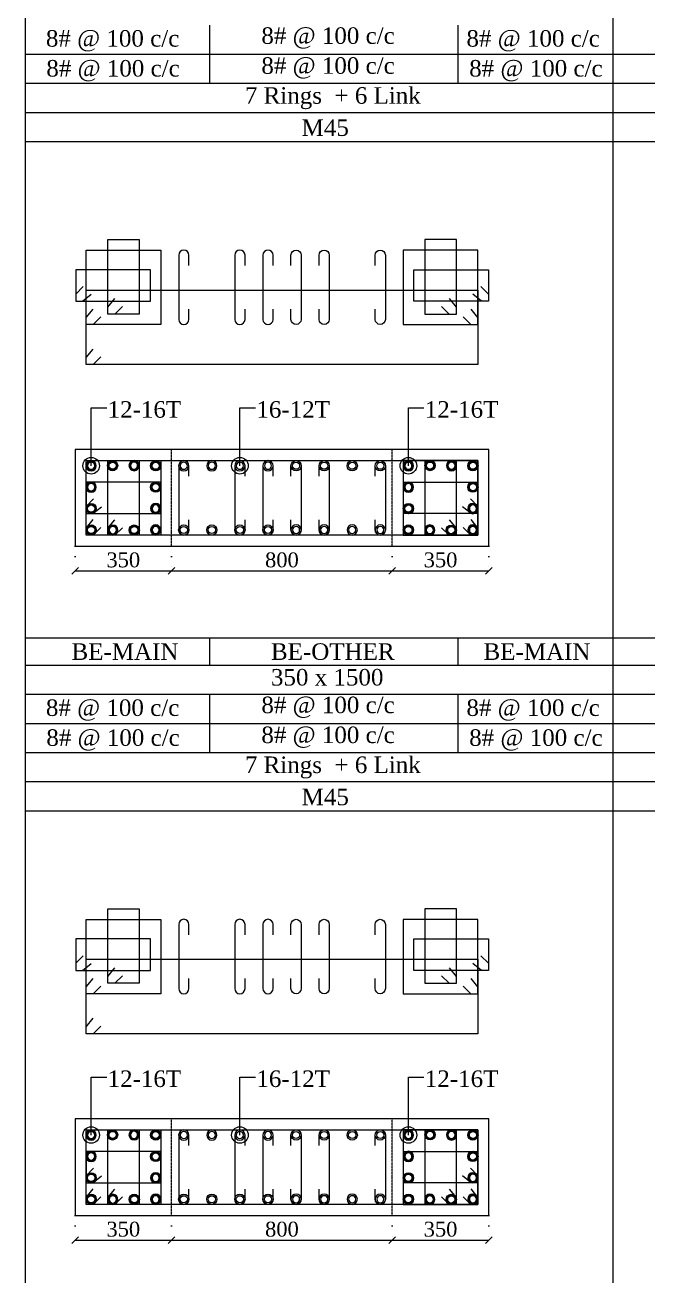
# Model space of a CAD drawing. Header units: millimetres. Extents: x 303 to 27724, y 300 to 68956.
# Drawn here: x 303 to 2561, y 25991 to 30529 of the extents above; entities that cross this region are included whole.
import ezdxf

# ---------------------------------------------------------------- set-up
doc = ezdxf.new("R2010")
doc.units = ezdxf.units.MM
doc.linetypes.add('( Hidden )', pattern=[0.375, 0.25, -0.125])
doc.linetypes.add('DOT2', pattern=[0.125, 0, -0.125])
doc.layers.get('Defpoints').update_dxf_attribs({"lineweight": 0})
for name, color, linetype, lineweight in [('S-COL. STEEL DIA', 1, 'Continuous', 9), ('S-DIM FOOTING', 7, 'Continuous', 0), ('S-SECTION', 5, 'Continuous', 0), ('S-SECTION MARK', 7, 'Continuous', 0), ('S-SHEET', 7, 'Continuous', 0), ('S-STEEL', 1, 'Continuous', 9), ('S-STEEL-1', 1, 'Continuous', 0), ('S-STEEL-1 C.S.', 106, 'Continuous', 0), ('S-TEXT', 7, 'Continuous', 0)]:
    doc.layers.add(name, color=color, linetype=linetype, lineweight=lineweight)
doc.styles.add('AR', font='ARIALUNI.TTF', dxfattribs={"width": 0.8})
doc.styles.add('S-ROMANS', font='times.ttf')
doc.styles.add('TEXT', font='times.ttf')
doc.dimstyles.new('100', dxfattribs={"dimtxt": 180, "dimasz": 80, "dimexe": 0.18, "dimexo": 0.0625, "dimgap": 1, "dimtad": 1, "dimdec": 0, "dimzin": 0, "dimdsep": 46, "dimtxsty": 'AR', "dimblk": 'DOT', "dimcen": 0.09, "dimse1": 1, "dimse2": 1, "dimclrd": 50, "dimclrt": 256, "dimadec": 0, "dimazin": 0, "dimtfac": 1, "dimtdec": 0, "dimtix": 1, "dimtofl": 0, "dimtmove": 2, "dimatfit": 0, "dimfxl": 1, "dimtolj": 1, "dimtzin": 0, "dimlwd": -1, "dimarcsym": 0})
doc.dimstyles.new('SETU', dxfattribs={"dimtxt": 230, "dimasz": 0.2, "dimexe": 0.1, "dimexo": 0.1, "dimgap": 0.05, "dimtad": 1, "dimdec": 0, "dimzin": 0, "dimdsep": 46, "dimtxsty": 'TEXT', "dimblk": 'OBLIQUE', "dimcen": 0.09, "dimdle": 0.1, "dimclrd": 4, "dimclre": 256, "dimclrt": 256, "dimadec": 1, "dimazin": 0, "dimtfac": 1, "dimtdec": 0, "dimtix": 1, "dimtofl": 0, "dimtmove": 2, "dimatfit": 0, "dimfxl": 1, "dimtolj": 1, "dimtzin": 0, "dimlwd": -1, "dimlwe": -1, "dimarcsym": 1})

# ---------------------------------------------------------------- blocks, each defined once
blk = doc.blocks.new('*U4')
at = {"layer": 'S-COL. STEEL DIA'}
h = blk.add_hatch(color=256, dxfattribs=at)
h.dxf.hatch_style = 1
h.paths.add_polyline_path([(-18.5, 0, 1), (18.5, 0, 1)])
h.paths.add_polyline_path([(13, 0, -1), (-13, 0, -1)], flags=16)
at = {"layer": 'S-COL. STEEL DIA', "lineweight": 5}
for radius in [18.5, 13]:
    blk.add_circle((0, 0), radius, dxfattribs=at)
blk = doc.blocks.new('_Oblique')
at = {"color": 0, "linetype": 'ByBlock', "lineweight": -2}
blk.add_line((-0.5, -0.5), (0.5, 0.5), dxfattribs=at)
blk = doc.blocks.new('*D1860')
at = {"layer": 'Defpoints', "color": 0}
for p in [(484.2, 26211), (834.2, 26211), (834.2, 26121.1)]:
    blk.add_point(p, dxfattribs=at)
at = {"layer": 'S-DIM FOOTING', "linetype": 'DOT2', "ltscale": 300}
for p, q in [((484.2, 26210.9), (484.2, 26121)), ((834.2, 26210.9), (834.2, 26121))]:
    blk.add_line(p, q, dxfattribs=at)
at = {"layer": 'S-DIM FOOTING', "ltscale": 300}
blk.add_line((484.1, 26121.1), (834.3, 26121.1), dxfattribs=at)
at = {"layer": 'S-DIM FOOTING', "linetype": 'ByBlock', "xscale": 24, "yscale": 24, "zscale": 24, "rotation": 180}
blk.add_blockref('_Oblique', (484.2, 26121.1), dxfattribs=at)
at = {"layer": 'S-DIM FOOTING', "linetype": 'ByBlock', "xscale": 24, "yscale": 24, "zscale": 24}
blk.add_blockref('_Oblique', (834.2, 26121.1), dxfattribs=at)
at = {"layer": 'S-DIM FOOTING', "insert": (659.2, 26160.6), "char_height": 54, "attachment_point": 5, "style": 'TEXT'}
blk.add_mtext('\\A1;350', dxfattribs=at)
blk = doc.blocks.new('*D1861')
at = {"layer": 'Defpoints', "color": 0}
for p in [(834.2, 26211), (1634.2, 26211), (1634.2, 26121.1)]:
    blk.add_point(p, dxfattribs=at)
at = {"layer": 'S-DIM FOOTING', "linetype": 'DOT2', "ltscale": 300}
for p, q in [((834.2, 26210.9), (834.2, 26121)), ((1634.2, 26210.9), (1634.2, 26121))]:
    blk.add_line(p, q, dxfattribs=at)
at = {"layer": 'S-DIM FOOTING', "ltscale": 300}
blk.add_line((834.1, 26121.1), (1634.3, 26121.1), dxfattribs=at)
at = {"layer": 'S-DIM FOOTING', "linetype": 'ByBlock', "xscale": 24, "yscale": 24, "zscale": 24, "rotation": 180}
blk.add_blockref('_Oblique', (834.2, 26121.1), dxfattribs=at)
at = {"layer": 'S-DIM FOOTING', "linetype": 'ByBlock', "xscale": 24, "yscale": 24, "zscale": 24}
blk.add_blockref('_Oblique', (1634.2, 26121.1), dxfattribs=at)
at = {"layer": 'S-DIM FOOTING', "insert": (1234.2, 26160.6), "char_height": 54, "attachment_point": 5, "style": 'TEXT'}
blk.add_mtext('\\A1;800', dxfattribs=at)
blk = doc.blocks.new('*D1862')
at = {"layer": 'Defpoints', "color": 0}
for p in [(1634.2, 26211), (1984.2, 26211), (1984.2, 26121.1)]:
    blk.add_point(p, dxfattribs=at)
at = {"layer": 'S-DIM FOOTING', "linetype": 'DOT2', "ltscale": 300}
for p, q in [((1634.2, 26210.9), (1634.2, 26121)), ((1984.2, 26210.9), (1984.2, 26121))]:
    blk.add_line(p, q, dxfattribs=at)
at = {"layer": 'S-DIM FOOTING', "ltscale": 300}
blk.add_line((1634.1, 26121.1), (1984.3, 26121.1), dxfattribs=at)
at = {"layer": 'S-DIM FOOTING', "linetype": 'ByBlock', "xscale": 24, "yscale": 24, "zscale": 24, "rotation": 180}
blk.add_blockref('_Oblique', (1634.2, 26121.1), dxfattribs=at)
at = {"layer": 'S-DIM FOOTING', "linetype": 'ByBlock', "xscale": 24, "yscale": 24, "zscale": 24}
blk.add_blockref('_Oblique', (1984.2, 26121.1), dxfattribs=at)
at = {"layer": 'S-DIM FOOTING', "insert": (1809.2, 26160.6), "char_height": 54, "attachment_point": 5, "style": 'TEXT'}
blk.add_mtext('\\A1;350', dxfattribs=at)
blk = doc.blocks.new('*U6')
at = {"layer": 'S-COL. STEEL DIA', "lineweight": 5}
for radius in [18.5, 13, 13]:
    blk.add_circle((0, 0), radius, dxfattribs=at)
blk = doc.blocks.new('_Dot')
at = {"linetype": 'ByBlock', "lineweight": -2}
blk.add_line((-0.5, 0), (-1, 0), dxfattribs=at)
at = {"linetype": 'ByBlock', "const_width": 0.5}
blk.add_lwpolyline([(-0.25, 0, 1), (0.25, 0, 1)], format="xyb", close=True, dxfattribs=at)
blk = doc.blocks.new('*D1881')
at = {"layer": 'Defpoints', "color": 0}
for p in [(484.2, 28639.1), (834.2, 28639.1), (834.2, 28549.2)]:
    blk.add_point(p, dxfattribs=at)
at = {"layer": 'S-DIM FOOTING', "linetype": 'DOT2', "ltscale": 300}
for p, q in [((484.2, 28638.9), (484.2, 28549.1)), ((834.2, 28638.9), (834.2, 28549.1))]:
    blk.add_line(p, q, dxfattribs=at)
at = {"layer": 'S-DIM FOOTING', "ltscale": 300}
blk.add_line((484.1, 28549.2), (834.3, 28549.2), dxfattribs=at)
at = {"layer": 'S-DIM FOOTING', "linetype": 'ByBlock', "xscale": 24, "yscale": 24, "zscale": 24, "rotation": 180}
blk.add_blockref('_Oblique', (484.2, 28549.2), dxfattribs=at)
at = {"layer": 'S-DIM FOOTING', "linetype": 'ByBlock', "xscale": 24, "yscale": 24, "zscale": 24}
blk.add_blockref('_Oblique', (834.2, 28549.2), dxfattribs=at)
at = {"layer": 'S-DIM FOOTING', "insert": (659.2, 28588.7), "char_height": 54, "attachment_point": 5, "style": 'TEXT'}
blk.add_mtext('\\A1;350', dxfattribs=at)
blk = doc.blocks.new('*D1882')
at = {"layer": 'Defpoints', "color": 0}
for p in [(834.2, 28639.1), (1634.2, 28639.1), (1634.2, 28549.2)]:
    blk.add_point(p, dxfattribs=at)
at = {"layer": 'S-DIM FOOTING', "linetype": 'DOT2', "ltscale": 300}
for p, q in [((834.2, 28638.9), (834.2, 28549.1)), ((1634.2, 28638.9), (1634.2, 28549.1))]:
    blk.add_line(p, q, dxfattribs=at)
at = {"layer": 'S-DIM FOOTING', "ltscale": 300}
blk.add_line((834.1, 28549.2), (1634.3, 28549.2), dxfattribs=at)
at = {"layer": 'S-DIM FOOTING', "linetype": 'ByBlock', "xscale": 24, "yscale": 24, "zscale": 24, "rotation": 180}
blk.add_blockref('_Oblique', (834.2, 28549.2), dxfattribs=at)
at = {"layer": 'S-DIM FOOTING', "linetype": 'ByBlock', "xscale": 24, "yscale": 24, "zscale": 24}
blk.add_blockref('_Oblique', (1634.2, 28549.2), dxfattribs=at)
at = {"layer": 'S-DIM FOOTING', "insert": (1234.2, 28588.7), "char_height": 54, "attachment_point": 5, "style": 'TEXT'}
blk.add_mtext('\\A1;800', dxfattribs=at)
blk = doc.blocks.new('*D1883')
at = {"layer": 'Defpoints', "color": 0}
for p in [(1634.2, 28639.1), (1984.2, 28639.1), (1984.2, 28549.2)]:
    blk.add_point(p, dxfattribs=at)
at = {"layer": 'S-DIM FOOTING', "linetype": 'DOT2', "ltscale": 300}
for p, q in [((1634.2, 28638.9), (1634.2, 28549.1)), ((1984.2, 28638.9), (1984.2, 28549.1))]:
    blk.add_line(p, q, dxfattribs=at)
at = {"layer": 'S-DIM FOOTING', "ltscale": 300}
blk.add_line((1634.1, 28549.2), (1984.3, 28549.2), dxfattribs=at)
at = {"layer": 'S-DIM FOOTING', "linetype": 'ByBlock', "xscale": 24, "yscale": 24, "zscale": 24, "rotation": 180}
blk.add_blockref('_Oblique', (1634.2, 28549.2), dxfattribs=at)
at = {"layer": 'S-DIM FOOTING', "linetype": 'ByBlock', "xscale": 24, "yscale": 24, "zscale": 24}
blk.add_blockref('_Oblique', (1984.2, 28549.2), dxfattribs=at)
at = {"layer": 'S-DIM FOOTING', "insert": (1809.2, 28588.7), "char_height": 54, "attachment_point": 5, "style": 'TEXT'}
blk.add_mtext('\\A1;350', dxfattribs=at)

msp = doc.modelspace()

# ---------------------------------------------------------------- linework, layer by layer
at = {"layer": 'S-SECTION'}
for points, elevation in [([(1984.2, 28639.1), (1984.2, 28989.1), (484.2, 28989.1), (484.2, 28639.1)], 8.4), ([(1984.2, 26211), (1984.2, 26561), (484.2, 26561), (484.2, 26211)], 0.5)]:
    msp.add_lwpolyline(points, close=True, dxfattribs=dict(at, elevation=elevation))
at = {"layer": 'S-SHEET'}
for p, q in [((303, 68956, -1.6), (303, 299.8, -1.1)), ((2433.6, 68956, -1.7), (2433.6, 299.8, -1.2)), ((971.6, 30529.5, -1.2), (971.6, 30318.2, -1.2)), ((1871.6, 30529.5, -1.2), (1871.6, 30318.2, -1.2)), ((303, 30423.7, -0.7), (27724.1, 30423.7, -0.7)), ((303, 30318.2, -0.7), (27724.1, 30318.2, -0.7)), ((303, 30212.7, -0.7), (27724.1, 30212.7, -0.7)), ((303, 28306.2, 7.4), (27724.1, 28306.2, 7.4)), ((971.6, 28306.2, -0.4), (971.6, 28206.7, -0.4)), ((1871.6, 28306.2, -0.4), (1871.6, 28206.7, -0.4)), ((303, 28206.7, -0.6), (27724.1, 28206.7, -0.6)), ((303, 28101.4, -0.6), (27724.1, 28101.4, -0.6)), ((303, 28101.4, -0.6), (27724.1, 28101.4, -0.6)), ((971.6, 28101.4, -0.4), (971.6, 27890.1, -0.4)), ((1871.6, 28101.4, -0.4), (1871.6, 27890.1, -0.4)), ((303, 27995.6, -0.6), (27724.1, 27995.6, -0.6)), ((303, 27890.1, -0.6), (27724.1, 27890.1, -0.6)), ((303, 27784.6, -0.6), (27724.1, 27784.6, -0.6))]:
    msp.add_line(p, q, dxfattribs=at)
at = {"layer": 'S-SHEET', "color": 0}
for p, q in [((303, 30107.2, -0.7), (27724.1, 30107.2, -0.7)), ((303, 27679.1, -0.6), (27724.1, 27679.1, -0.6))]:
    msp.add_line(p, q, dxfattribs=at)
at = {"layer": 'S-STEEL', "color": 3}
for points, elevation in [([(896.8, 29657), (896.8, 29694.7, 1), (859.9, 29694.7), (859.9, 29461.6, 1), (896.8, 29461.6), (896.8, 29498.8)], 8.4), ([(1100.4, 29657), (1100.4, 29694.7, 1), (1063.5, 29694.7), (1063.5, 29461.6, 1), (1100.4, 29461.6), (1100.4, 29498.8)], 8.4), ([(1202.2, 29657), (1202.2, 29694.7, 1), (1165.3, 29694.7), (1165.3, 29461.6, 1), (1202.2, 29461.6), (1202.2, 29498.8)], 8.4), ([(1267, 29657), (1267, 29694.7, -1), (1303.9, 29694.7), (1303.9, 29461.6, -1), (1267, 29461.6), (1267, 29498.8)], 8.4), ([(1368.8, 29657), (1368.8, 29694.7, -1), (1405.7, 29694.7), (1405.7, 29461.6, -1), (1368.8, 29461.6), (1368.8, 29498.8)], 8.4), ([(1572.4, 29657), (1572.4, 29694.7, -1), (1609.3, 29694.7), (1609.3, 29461.6, -1), (1572.4, 29461.6), (1572.4, 29498.8)], 8.4), ([(896.8, 28892.9), (896.8, 28930.6, 1), (859.9, 28930.6), (859.9, 28697.5, 1), (896.8, 28697.5), (896.8, 28734.8)], 8.4), ([(1100.4, 28892.9), (1100.4, 28930.6, 1), (1063.5, 28930.6), (1063.5, 28697.5, 1), (1100.4, 28697.5), (1100.4, 28734.8)], 8.4), ([(1202.2, 28892.9), (1202.2, 28930.6, 1), (1165.3, 28930.6), (1165.3, 28697.5, 1), (1202.2, 28697.5), (1202.2, 28734.8)], 8.4), ([(1267, 28892.9), (1267, 28930.6, -1), (1303.9, 28930.6), (1303.9, 28697.5, -1), (1267, 28697.5), (1267, 28734.8)], 8.4), ([(1368.8, 28892.9), (1368.8, 28930.6, -1), (1405.7, 28930.6), (1405.7, 28697.5, -1), (1368.8, 28697.5), (1368.8, 28734.8)], 8.4), ([(1572.4, 28892.9), (1572.4, 28930.6, -1), (1609.3, 28930.6), (1609.3, 28697.5, -1), (1572.4, 28697.5), (1572.4, 28734.8)], 8.4), ([(896.8, 27228.9), (896.8, 27266.6, 1), (859.9, 27266.6), (859.9, 27033.5, 1), (896.8, 27033.5), (896.8, 27070.8)], 0.5), ([(1100.4, 27228.9), (1100.4, 27266.6, 1), (1063.5, 27266.6), (1063.5, 27033.5, 1), (1100.4, 27033.5), (1100.4, 27070.8)], 0.5), ([(1202.2, 27228.9), (1202.2, 27266.6, 1), (1165.3, 27266.6), (1165.3, 27033.5, 1), (1202.2, 27033.5), (1202.2, 27070.8)], 0.5), ([(1267, 27228.9), (1267, 27266.6, -1), (1303.9, 27266.6), (1303.9, 27033.5, -1), (1267, 27033.5), (1267, 27070.8)], 0.5), ([(1368.8, 27228.9), (1368.8, 27266.6, -1), (1405.7, 27266.6), (1405.7, 27033.5, -1), (1368.8, 27033.5), (1368.8, 27070.8)], 0.5), ([(1572.4, 27228.9), (1572.4, 27266.6, -1), (1609.3, 27266.6), (1609.3, 27033.5, -1), (1572.4, 27033.5), (1572.4, 27070.8)], 0.5), ([(896.8, 26464.9), (896.8, 26502.6, 1), (859.9, 26502.6), (859.9, 26269.5, 1), (896.8, 26269.5), (896.8, 26306.7)], 0.5), ([(1100.4, 26464.9), (1100.4, 26502.6, 1), (1063.5, 26502.6), (1063.5, 26269.5, 1), (1100.4, 26269.5), (1100.4, 26306.7)], 0.5), ([(1202.2, 26464.9), (1202.2, 26502.6, 1), (1165.3, 26502.6), (1165.3, 26269.5, 1), (1202.2, 26269.5), (1202.2, 26306.7)], 0.5), ([(1267, 26464.9), (1267, 26502.6, -1), (1303.9, 26502.6), (1303.9, 26269.5, -1), (1267, 26269.5), (1267, 26306.7)], 0.5), ([(1368.8, 26464.9), (1368.8, 26502.6, -1), (1405.7, 26502.6), (1405.7, 26269.5, -1), (1368.8, 26269.5), (1368.8, 26306.7)], 0.5), ([(1572.4, 26464.9), (1572.4, 26502.6, -1), (1609.3, 26502.6), (1609.3, 26269.5, -1), (1572.4, 26269.5), (1572.4, 26306.7)], 0.5)]:
    msp.add_lwpolyline(points, format="xyb", dxfattribs=dict(at, elevation=elevation))
at = {"layer": 'S-STEEL', "color": 1}
for points, elevation in [([(577.8, 29325.4), (550.2, 29298.1), (524.2, 29298.1), (524.2, 29568.1), (1945, 29568.1), (1945, 29298.1), (524.2, 29298.1), (524.2, 29323.1), (549.4, 29354)], 8.4), ([(577.8, 28706.4), (550.2, 28679.1), (524.2, 28679.1), (524.2, 28949.1), (1945, 28949.1), (1945, 28679.1), (524.2, 28679.1), (524.2, 28704.1), (549.4, 28735)], 8.4), ([(577.8, 26897.3), (550.2, 26870), (524.2, 26870), (524.2, 27140), (1945, 27140), (1945, 26870), (524.2, 26870), (524.2, 26895), (549.4, 26925.9)], 0.5), ([(577.8, 26278.3), (550.2, 26251), (524.2, 26251), (524.2, 26521), (1945, 26521), (1945, 26251), (524.2, 26251), (524.2, 26276), (549.4, 26306.9)], 0.5)]:
    msp.add_lwpolyline(points, dxfattribs=dict(at, elevation=elevation))
at = {"layer": 'S-STEEL-1', "color": 41}
for points, elevation in [([(656.2, 29508.4), (628.7, 29481.1), (602.7, 29481.1), (602.7, 29751.6), (717, 29751.6), (717, 29481.1), (602.7, 29481.1), (602.7, 29506.1), (627.9, 29537)], 8.4), ([(1813, 29508.4), (1840.5, 29481.1), (1866.5, 29481.1), (1866.5, 29751.6), (1752.2, 29751.6), (1752.2, 29481.1), (1866.5, 29481.1), (1866.5, 29506.1), (1841.3, 29537)], 8.4), ([(514, 29581.1), (486.7, 29553.5), (486.7, 29527.5), (757.2, 29527.5), (757.2, 29641.8), (486.7, 29641.8), (486.7, 29527.5), (511.7, 29527.5), (542.6, 29552.7)], 8.4), ([(1955.2, 29581.1), (1982.5, 29553.5), (1982.5, 29527.5), (1712, 29527.5), (1712, 29641.8), (1982.5, 29641.8), (1982.5, 29527.5), (1957.5, 29527.5), (1926.6, 29552.7)], 8.4), ([(656.2, 28705.9), (628.7, 28678.5), (602.7, 28678.5), (602.7, 28949.1), (717, 28949.1), (717, 28678.5), (602.7, 28678.5), (602.7, 28703.6), (627.9, 28734.4)], 8.4), ([(1813, 28705.9), (1840.5, 28678.5), (1866.5, 28678.5), (1866.5, 28949.1), (1752.2, 28949.1), (1752.2, 28678.5), (1866.5, 28678.5), (1866.5, 28703.6), (1841.3, 28734.4)], 8.4), ([(551.5, 28810.3), (524.2, 28782.8), (524.2, 28756.8), (794.7, 28756.8), (794.7, 28871.1), (524.2, 28871.1), (524.2, 28756.8), (549.2, 28756.8), (580.1, 28782)], 8.4), ([(1917.7, 28810.3), (1945, 28782.8), (1945, 28756.8), (1674.5, 28756.8), (1674.5, 28871.1), (1945, 28871.1), (1945, 28756.8), (1920, 28756.8), (1889.1, 28782)], 8.4), ([(656.2, 27080.3), (628.7, 27053), (602.7, 27053), (602.7, 27323.6), (717, 27323.6), (717, 27053), (602.7, 27053), (602.7, 27078.1), (627.9, 27108.9)], 0.5), ([(1813, 27080.3), (1840.5, 27053), (1866.5, 27053), (1866.5, 27323.6), (1752.2, 27323.6), (1752.2, 27053), (1866.5, 27053), (1866.5, 27078.1), (1841.3, 27108.9)], 0.5), ([(514, 27153), (486.7, 27125.5), (486.7, 27099.5), (757.2, 27099.5), (757.2, 27213.8), (486.7, 27213.8), (486.7, 27099.5), (511.7, 27099.5), (542.6, 27124.6)], 0.5), ([(1955.2, 27153), (1982.5, 27125.5), (1982.5, 27099.5), (1712, 27099.5), (1712, 27213.8), (1982.5, 27213.8), (1982.5, 27099.5), (1957.5, 27099.5), (1926.6, 27124.6)], 0.5), ([(656.2, 26277.8), (628.7, 26250.5), (602.7, 26250.5), (602.7, 26521), (717, 26521), (717, 26250.5), (602.7, 26250.5), (602.7, 26275.5), (627.9, 26306.4)], 0.5), ([(1813, 26277.8), (1840.5, 26250.5), (1866.5, 26250.5), (1866.5, 26521), (1752.2, 26521), (1752.2, 26250.5), (1866.5, 26250.5), (1866.5, 26275.5), (1841.3, 26306.4)], 0.5), ([(551.5, 26382.3), (524.2, 26354.7), (524.2, 26328.7), (794.7, 26328.7), (794.7, 26443), (524.2, 26443), (524.2, 26328.7), (549.2, 26328.7), (580.1, 26353.9)], 0.5), ([(1917.7, 26382.3), (1945, 26354.7), (1945, 26328.7), (1674.5, 26328.7), (1674.5, 26443), (1945, 26443), (1945, 26328.7), (1920, 26328.7), (1889.1, 26353.9)], 0.5)]:
    msp.add_lwpolyline(points, dxfattribs=dict(at, elevation=elevation))
at = {"layer": 'S-STEEL-1', "color": 6}
for points, elevation in [([(577.8, 29470.4), (550.2, 29443.1), (524.2, 29443.1), (524.2, 29713.1), (795, 29713.1), (795, 29443.1), (524.2, 29443.1), (524.2, 29468.1), (549.4, 29499)], 8.4), ([(1891.5, 29470.4), (1919, 29443.1), (1945, 29443.1), (1945, 29713.1), (1674.2, 29713.1), (1674.2, 29443.1), (1945, 29443.1), (1945, 29468.1), (1919.8, 29499)], 8.4), ([(577.8, 28706.4), (550.2, 28679.1), (524.2, 28679.1), (524.2, 28949.1), (795, 28949.1), (795, 28679.1), (524.2, 28679.1), (524.2, 28704.1), (549.4, 28735)], 8.4), ([(1891.5, 28706.4), (1919, 28679.1), (1945, 28679.1), (1945, 28949.1), (1674.2, 28949.1), (1674.2, 28679.1), (1945, 28679.1), (1945, 28704.1), (1919.8, 28735)], 8.4), ([(577.8, 27042.3), (550.2, 27015), (524.2, 27015), (524.2, 27285), (795, 27285), (795, 27015), (524.2, 27015), (524.2, 27040), (549.4, 27070.9)], 0.5), ([(1891.5, 27042.3), (1919, 27015), (1945, 27015), (1945, 27285), (1674.2, 27285), (1674.2, 27015), (1945, 27015), (1945, 27040), (1919.8, 27070.9)], 0.5), ([(577.8, 26278.3), (550.2, 26251), (524.2, 26251), (524.2, 26521), (795, 26521), (795, 26251), (524.2, 26251), (524.2, 26276), (549.4, 26306.9)], 0.5), ([(1891.5, 26278.3), (1919, 26251), (1945, 26251), (1945, 26521), (1674.2, 26521), (1674.2, 26251), (1945, 26251), (1945, 26276), (1919.8, 26306.9)], 0.5)]:
    msp.add_lwpolyline(points, dxfattribs=dict(at, elevation=elevation))
at = {"layer": 'S-STEEL-1 C.S.', "color": 8, "linetype": '( Hidden )'}
for p, q in [((834.2, 28639.1, 8.4), (834.2, 28989.1, 8.4)), ((1634.2, 28639.1, 8.4), (1634.2, 28989.1, 8.4)), ((834.2, 26211, 0.5), (834.2, 26561, 0.5)), ((1634.2, 26211, 0.5), (1634.2, 26561, 0.5))]:
    msp.add_line(p, q, dxfattribs=at)

# ---------------------------------------------------------------- block references
at = {"layer": 'S-COL. STEEL DIA', "xscale": -1}
for name, p, rotation in [('*U4', (542.7, 28930.6, 8.4), 180), ('*U4', (698.1, 28931.1, 8.4), 90.19403361430274), ('*U6', (878.3, 28930.6, 8.4), 180), ('*U6', (980.1, 28930.6, 8.4), 180), ('*U6', (1081.9, 28930.6, 8.4), 180), ('*U6', (1183.7, 28930.6, 8.4), 180), ('*U4', (1692.7, 28930.6, 8.4), 180), ('*U4', (1848.9, 28930.9, 8.4), 89.80596638569695), ('*U4', (542.7, 28852.9, 8.4), 180), ('*U4', (1692.7, 28852.9, 8.4), 180), ('*U4', (621.2, 28697, 8.4), 270.1940336143028), ('*U4', (1770.4, 28697.3, 8.4), 269.8059663856972), ('*U4', (542.7, 26502.6, 0.5), 180), ('*U4', (698.1, 26503.1, 0.5), 90.19403361430274), ('*U6', (878.3, 26502.6, 0.5), 180), ('*U6', (980.1, 26502.6, 0.5), 180), ('*U6', (1081.9, 26502.6, 0.5), 180), ('*U6', (1183.7, 26502.6, 0.5), 180), ('*U4', (1692.7, 26502.6, 0.5), 180), ('*U4', (1848.9, 26502.8, 0.5), 89.80596638569695), ('*U4', (542.7, 26424.9, 0.5), 180), ('*U4', (1692.7, 26424.9, 0.5), 180), ('*U4', (621.2, 26268.9, 0.5), 270.1940336143028), ('*U4', (1770.4, 26269.2, 0.5), 269.8059663856972)]:
    msp.add_blockref(name, p, dxfattribs=dict(at, rotation=rotation))
at = {"layer": 'S-COL. STEEL DIA'}
for name, p, rotation in [('*U4', (620.4, 28930.9, 8.4), 270.1940336143028), ('*U4', (776.6, 28930.6, 8.4), 180), ('*U6', (1285.5, 28930.6, 8.4), 180), ('*U6', (1387.3, 28930.6, 8.4), 180), ('*U6', (1489.1, 28930.6, 8.4), 180), ('*U6', (1590.9, 28930.6, 8.4), 180), ('*U4', (1771.2, 28931.1, 8.4), 269.8059663856972), ('*U4', (1926.6, 28930.6, 8.4), 180), ('*U4', (776.6, 28852.9, 8.4), 180), ('*U4', (1926.6, 28852.9, 8.4), 180), ('*U4', (698.9, 28697.3, 8.4), 90.19403361430282), ('*U4', (1848.1, 28697, 8.4), 89.80596638569716), ('*U4', (620.4, 26502.8, 0.5), 270.1940336143028), ('*U4', (776.6, 26502.6, 0.5), 180), ('*U6', (1285.5, 26502.6, 0.5), 180), ('*U6', (1387.3, 26502.6, 0.5), 180), ('*U6', (1489.1, 26502.6, 0.5), 180), ('*U6', (1590.9, 26502.6, 0.5), 180), ('*U4', (1771.2, 26503.1, 0.5), 269.8059663856972), ('*U4', (1926.6, 26502.6, 0.5), 180), ('*U4', (776.6, 26424.9, 0.5), 180), ('*U4', (1926.6, 26424.9, 0.5), 180), ('*U4', (698.9, 26269.2, 0.5), 90.19403361430282), ('*U4', (1848.1, 26268.9, 0.5), 89.80596638569716)]:
    msp.add_blockref(name, p, dxfattribs=dict(at, rotation=rotation))
for name, p in [('*U4', (542.7, 28775.2, 8.4)), ('*U4', (1692.7, 28775.2, 8.4)), ('*U4', (542.7, 28697.5, 8.4)), ('*U6', (878.3, 28697.5, 8.4)), ('*U6', (980.1, 28697.5, 8.4)), ('*U6', (1081.9, 28697.5, 8.4)), ('*U6', (1183.7, 28697.5, 8.4)), ('*U4', (1692.7, 28697.5, 8.4)), ('*U4', (542.7, 26347.2, 0.5)), ('*U4', (1692.7, 26347.2, 0.5)), ('*U4', (542.7, 26269.5, 0.5)), ('*U6', (878.3, 26269.5, 0.5)), ('*U6', (980.1, 26269.5, 0.5)), ('*U6', (1081.9, 26269.5, 0.5)), ('*U6', (1183.7, 26269.5, 0.5)), ('*U4', (1692.7, 26269.5, 0.5))]:
    msp.add_blockref(name, p, dxfattribs=at)
at = {"layer": 'S-COL. STEEL DIA', "xscale": -1}
for name, p in [('*U4', (776.6, 28775.2, 8.4)), ('*U4', (1926.6, 28775.2, 8.4)), ('*U4', (776.6, 28697.5, 8.4)), ('*U6', (1285.5, 28697.5, 8.4)), ('*U6', (1387.3, 28697.5, 8.4)), ('*U6', (1489.1, 28697.5, 8.4)), ('*U6', (1590.9, 28697.5, 8.4)), ('*U4', (1926.6, 28697.5, 8.4)), ('*U4', (776.6, 26347.2, 0.5)), ('*U4', (1926.6, 26347.2, 0.5)), ('*U4', (776.6, 26269.5, 0.5)), ('*U6', (1285.5, 26269.5, 0.5)), ('*U6', (1387.3, 26269.5, 0.5)), ('*U6', (1489.1, 26269.5, 0.5)), ('*U6', (1590.9, 26269.5, 0.5)), ('*U4', (1926.6, 26269.5, 0.5))]:
    msp.add_blockref(name, p, dxfattribs=at)

# ---------------------------------------------------------------- texts
at = {"layer": 'S-TEXT', "style": 'S-ROMANS'}
for s, p in [('8# @ 100 c/c', (378.6, 30451, -1.2)), ('8# @ 100 c/c', (1159.6, 30461, -1.2)), ('8# @ 100 c/c', (1903.1, 30451, -1.2)), ('8# @ 100 c/c', (1159.6, 30352.4, -1.2)), ('8# @ 100 c/c', (380.1, 30342.4, -1.2)), ('8# @ 100 c/c', (1913.1, 30342.4, -1.2)), ('7 Rings  + 6 Link', (1099.9, 30243.9, -1.2)), ('M45', (1305.7, 30127.1, -1.2)), ('BE-MAIN ', (471.6, 28226.4, -0.4)), ('BE-OTHER', (1194.6, 28226.4, -0.4)), ('BE-MAIN ', (1965.1, 28226.4, -0.4)), ('350 x 1500', (1194.4, 28133.2, -0.4)), ('8# @ 100 c/c', (1159.6, 28032.9, -0.4)), ('8# @ 100 c/c', (378.6, 28022.9, -0.4)), ('8# @ 100 c/c', (1903.1, 28022.9, -0.4)), ('8# @ 100 c/c', (380.1, 27914.3, -0.4)), ('8# @ 100 c/c', (1159.6, 27924.3, -0.4)), ('8# @ 100 c/c', (1913.1, 27914.3, -0.4)), ('7 Rings  + 6 Link', (1099.9, 27815.8, -0.4)), ('M45', (1305.7, 27699.1, -0.4))]:
    msp.add_text(s, height=60, dxfattribs=at).set_placement(p)
at = {"layer": 'S-TEXT', "color": 7, "style": 'TEXT'}
for s, p in [('12-16T', (602.2, 29104.9, 8.4)), ('16-12T', (1141.5, 29104.9, 8.4)), ('12-16T', (1752.2, 29104.9, 8.4)), ('12-16T', (602.2, 26676.8, 0.5)), ('16-12T', (1141.5, 26676.8, 0.5)), ('12-16T', (1752.2, 26676.8, 0.5))]:
    msp.add_text(s, height=60, dxfattribs=at).set_placement(p)

# ---------------------------------------------------------------- dimensions: what is measured, and where the dimension line sits
at = {"layer": 'S-DIM FOOTING', "ltscale": 300}
for base, p1, p2, picture, middle in [((834.2, 28549.2, 8.1), (484.2, 28639.1, 8.4), (834.2, 28639.1, 8.4), '*D1881', (659.2, 28588.7, 8.1)), ((1634.2, 28549.2, 8.1), (834.2, 28639.1, 8.4), (1634.2, 28639.1, 8.4), '*D1882', (1234.2, 28588.7, 8.1)), ((1984.2, 28549.2, 8.1), (1634.2, 28639.1, 8.4), (1984.2, 28639.1, 8.4), '*D1883', (1809.2, 28588.7, 8.1)), ((834.2, 26121.1, 0.1), (484.2, 26211, 0.5), (834.2, 26211, 0.5), '*D1860', (659.2, 26160.6, 0.1)), ((1634.2, 26121.1, 0.1), (834.2, 26211, 0.5), (1634.2, 26211, 0.5), '*D1861', (1234.2, 26160.6, 0.1)), ((1984.2, 26121.1, 0.1), (1634.2, 26211, 0.5), (1984.2, 26211, 0.5), '*D1862', (1809.2, 26160.6, 0.1))]:
    dim = msp.add_linear_dim(base=base, p1=p1, p2=p2, angle=180, dimstyle='SETU', override={"dimscale": 1.2, "dimtxt": 45, "dimasz": 20, "dimgap": 10, "dimblk1": 'Oblique', "dimblk2": 'Oblique', "dimsah": 1, "dimclrd": 256, "dimarcsym": 1}, dxfattribs=at)
    dim.commit()
    dim.dimension.update_dxf_attribs({"geometry": picture, "text_midpoint": middle})

# ---------------------------------------------------------------- leaders
at = {"layer": 'S-SECTION MARK'}
for points in [[(542.7, 28930.6, 8.4), (542.7, 29140.7, 8.4), (599.1, 29140.7, 8.4)], [(1081.9, 28930.6, 8.4), (1081.9, 29140.7, 8.4), (1138.3, 29140.7, 8.4)], [(1692.7, 28930.6, 8.4), (1692.7, 29140.7, 8.4), (1749.1, 29140.7, 8.4)], [(542.7, 26502.6, 0.5), (542.7, 26712.7, 0.5), (599.1, 26712.7, 0.5)], [(1081.9, 26502.6, 0.5), (1081.9, 26712.7, 0.5), (1138.3, 26712.7, 0.5)], [(1692.7, 26502.6, 0.5), (1692.7, 26712.7, 0.5), (1749.1, 26712.7, 0.5)]]:
    msp.add_leader(points, dimstyle='100', override={"dimasz": 60, "dimtad": 0, "dimclrd": 256, "dimldrblk": 'DotBlank', "dimfxl": 50, "dimfxlon": 1, "dimarcsym": 1}, dxfattribs=at)

doc.saveas('drawing.dxf')
